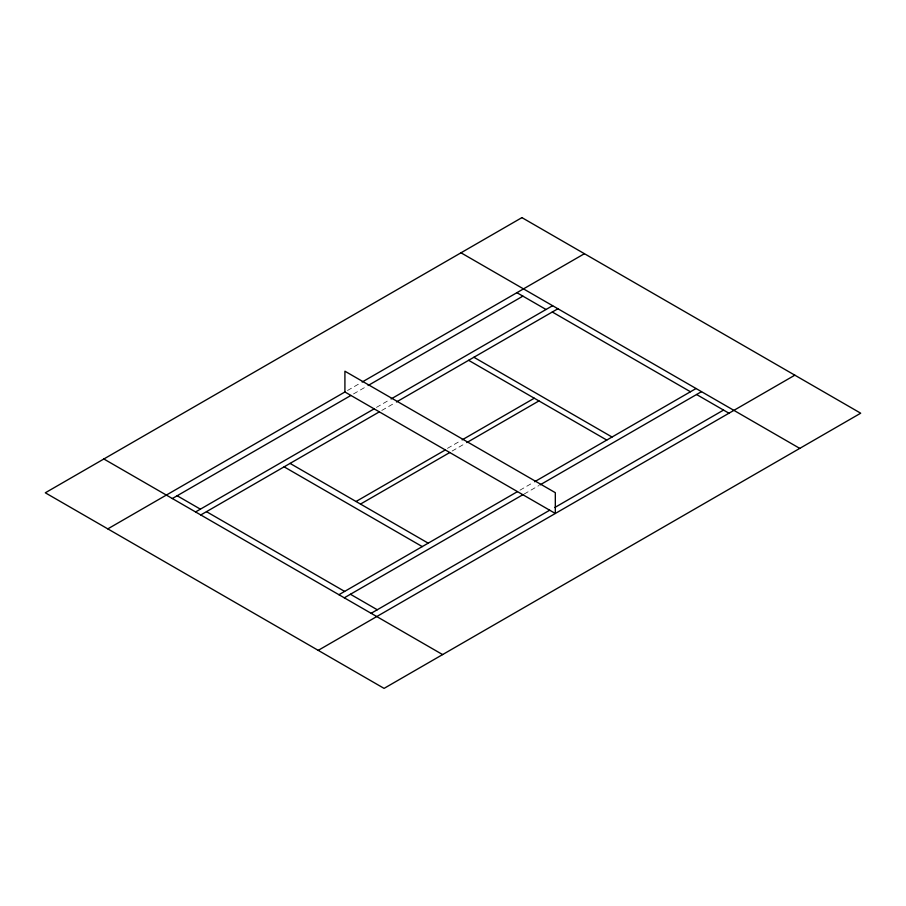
<?xml version="1.0" encoding="UTF-8"?>
<svg xmlns="http://www.w3.org/2000/svg" width="906" height="906" viewBox="0 0 906 906"><rect width="100%" height="100%" fill="white"/><g stroke="black" fill="none" stroke-linecap="round" stroke-linejoin="round"><path stroke-width="0.68" stroke-dasharray="4.53 3.4" d="M347.519 390.486L360.928 382.74M353.51 393.94L366.919 386.205M376.466 407.383L389.886 399.637M381.788 410.452L395.243 402.683M447.451 448.357L460.905 440.588M452.128 451.052L465.582 443.283M519.931 490.203L533.385 482.434M524.155 494.053L538.832 485.582"/><path stroke-width="1.36" d="M107.803 528.878L344.914 391.981L555.321 513.464L555.321 492.683L344.914 371.2L344.914 391.981M362.14 382.038L584.427 253.703M172.344 498.538L350.905 395.446M368.13 385.503L522.898 296.137M391.109 398.934L552.603 305.696M195.571 511.947L374.144 408.855M200.781 514.959L379.342 411.856M396.466 401.97L557.915 308.765M462.128 439.874L534.28 398.221M356.035 501.494L445.322 449.954M360.497 504.076L449.784 452.524M466.805 442.581L538.957 400.916M338.923 594.71L517.485 491.618M534.608 481.732L696.057 388.515M344.291 597.813L522.864 494.721M540.055 484.88L701.504 391.664M371.132 613.305L549.693 510.214M554.789 507.507L723.543 410.078M318.21 650.361L794.834 375.186M460.984 252.797L799.76 448.391M696.578 394.506L728.968 413.215M552.298 312.004L690.44 391.754M516.907 292.683L546.024 309.49M473.895 357.27L612.037 437.02M468.629 360.316L606.771 440.067M290.067 463.408L428.198 543.158M284.122 466.839L422.264 546.59M350.441 594.268L377.27 609.761M206.489 511.664L344.631 591.414M177.168 495.752L200.396 509.161M103.85 458.991L442.626 654.585M521.924 217.621L45.3 492.796L384.076 688.379L860.7 413.204L521.924 217.621"/></g></svg>
